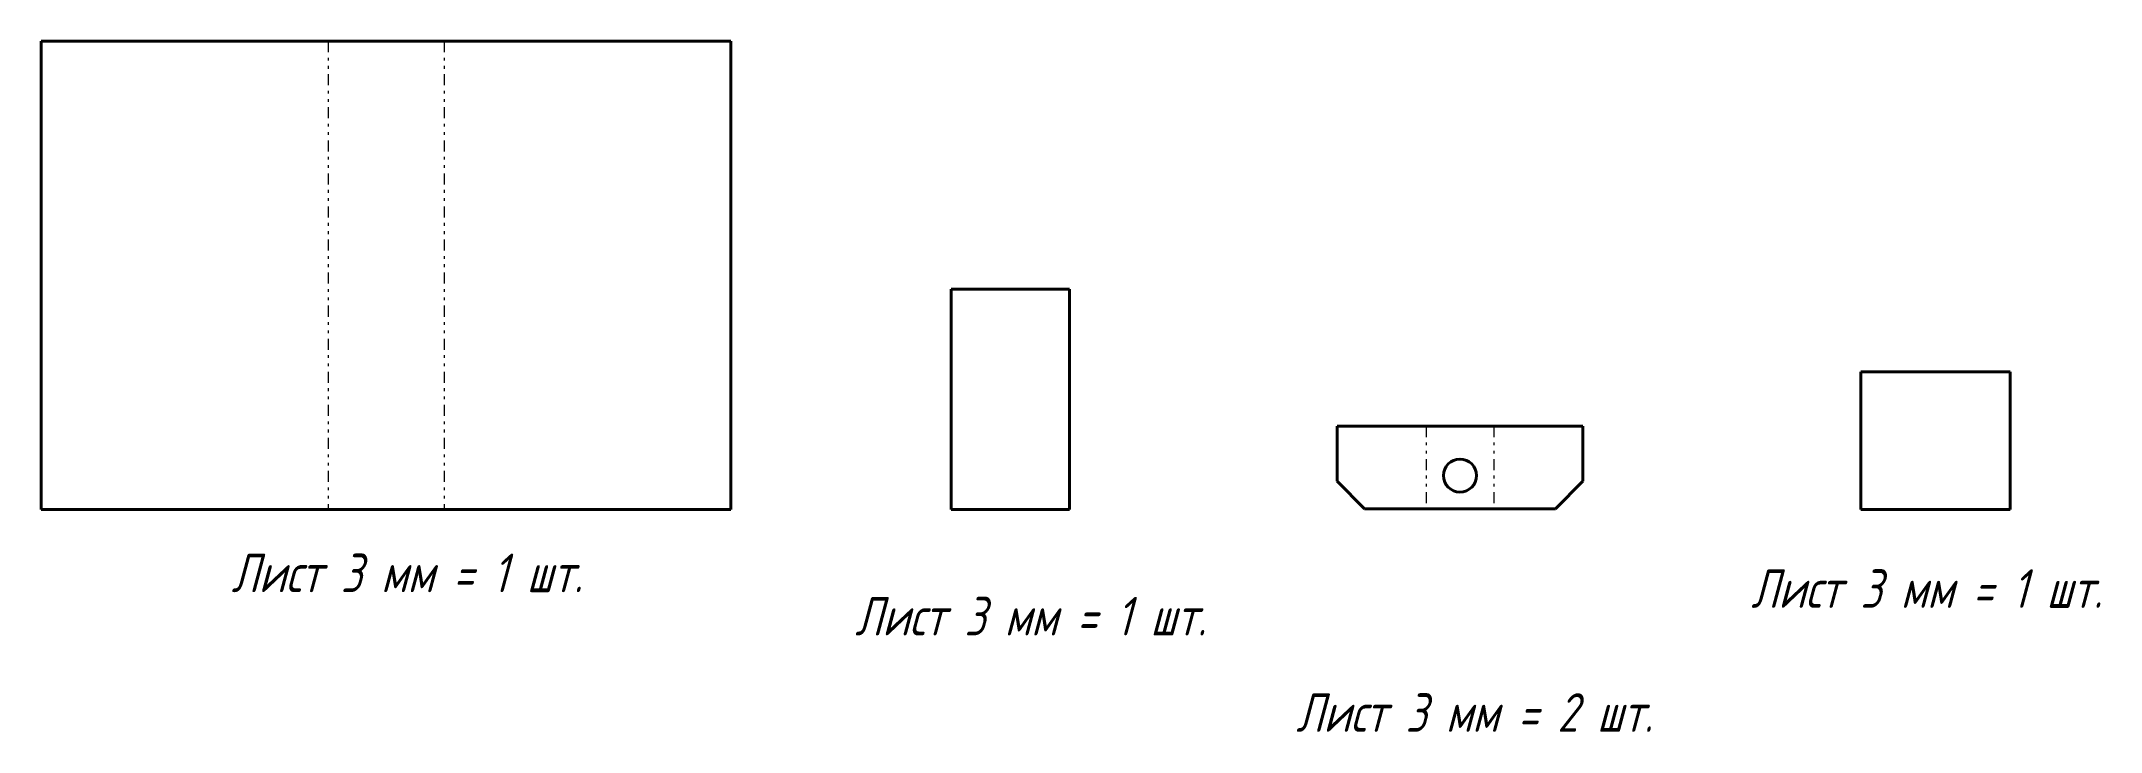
# Model space of a CAD drawing. Header units: millimetres. Extents: x 0 to 747, y -81 to 170.
import ezdxf

# ---------------------------------------------------------------- set-up
doc = ezdxf.new("R2010")
doc.units = ezdxf.units.MM
doc.linetypes.add('K5LT_BASIC', pattern=[0])
doc.linetypes.add('K5LT_CHAIN_LINE_WITH_2_POINTS', pattern=[12, 4, -2, 1, -2, 1, -2])
doc.styles.add('KTEXTSTYLE', font='GOST_AU.SHX', dxfattribs={"width": 0.96, "height": 5})

msp = doc.modelspace()

# ---------------------------------------------------------------- linework, layer by layer
at = {"color": 7, "linetype": 'K5LT_BASIC', "lineweight": 40}
for p, q in [((0, 170), (0, 0)), ((95, 170), (0, 170)), ((113.06, 170), (95, 170)), ((137.06, 170), (113.06, 170)), ((155.13, 170), (137.06, 170)), ((250.13, 170), (155.13, 170)), ((250.13, 170), (250.13, 0)), ((373, 80), (330, 80)), ((330, 80), (330, 0)), ((373, 0), (373, 80)), ((714.15, 50), (660, 50)), ((660, 50), (660, 0)), ((714.15, 50), (714.15, 0)), ((499, 30.31), (470, 30.31)), ((470, 30.31), (470, 10.31)), ((505.6, 30.31), (499, 30.31)), ((523.6, 30.31), (505.6, 30.31)), ((530.19, 30.31), (523.6, 30.31)), ((559.19, 30.31), (530.19, 30.31)), ((559.19, 30.31), (559.19, 10.31)), ((470, 10.31), (480, 0.31)), ((549.19, 0.31), (559.19, 10.31)), ((95, 0), (0, 0)), ((113.06, 0), (95, 0)), ((137.06, 0), (113.06, 0)), ((155.13, 0), (137.06, 0)), ((250.13, 0), (155.13, 0)), ((330, 0), (373, 0)), ((499, 0.31), (480, 0.31)), ((505.6, 0.31), (499, 0.31)), ((523.6, 0.31), (505.6, 0.31)), ((530.19, 0.31), (523.6, 0.31)), ((549.19, 0.31), (530.19, 0.31)), ((714.15, 0), (660, 0))]:
    msp.add_line(p, q, dxfattribs=at)
at = {"color": 7, "linetype": 'K5LT_CHAIN_LINE_WITH_2_POINTS', "lineweight": 18}
for p, q in [((104.03, 170), (104.03, 0)), ((146.1, 170), (146.1, 0)), ((502.3, 30.31), (502.3, 0.31)), ((526.9, 30.31), (526.9, 0.31))]:
    msp.add_line(p, q, dxfattribs=at)
at = {"color": 7, "linetype": 'K5LT_BASIC', "lineweight": 40}
msp.add_circle((514.6, 12.31), 6, dxfattribs=at)

# ---------------------------------------------------------------- texts
at = {"color": 7, "char_height": 14, "attachment_point": 1, "style": 'KTEXTSTYLE'}
for s, insert in [('\\H3.5;\\W0.965;\\Q15;\\Q15;\\H14.00;Лист 3 мм = 1 шт.', (69, -16)), ('\\H3.5;\\W0.965;\\Q15;\\Q15;\\H14.00;Лист 3 мм = 1 шт.', (620.18, -21.69)), ('\\H3.5;\\W0.965;\\Q15;\\Q15;\\H14.00;Лист 3 мм = 1 шт.', (295.18, -31.69)), ('\\H3.5;\\W0.965;\\Q15;\\Q15;\\H14.00;Лист 3 мм = 2 шт.', (455.18, -66.69))]:
    msp.add_mtext(s, dxfattribs=dict(at, insert=insert))

doc.saveas('drawing.dxf')
